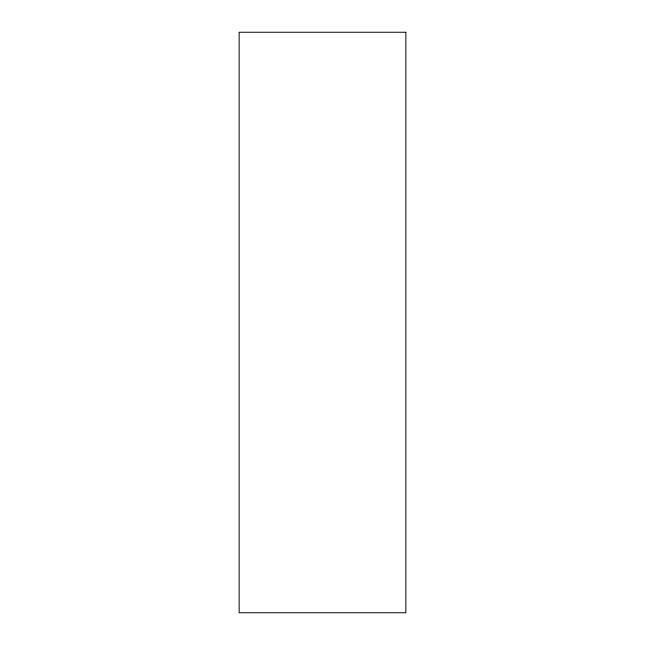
<?xml version="1.0" encoding="UTF-8"?>
<svg xmlns="http://www.w3.org/2000/svg" width="645" height="645" viewBox="0 0 645 645"><rect width="100%" height="100%" fill="white"/><g stroke="black" fill="none" stroke-linecap="round" stroke-linejoin="round"><path stroke-width="0.97" d="M405.85 32.25L239.15 32.25L239.15 612.75L405.85 612.75L405.85 32.25"/></g></svg>
